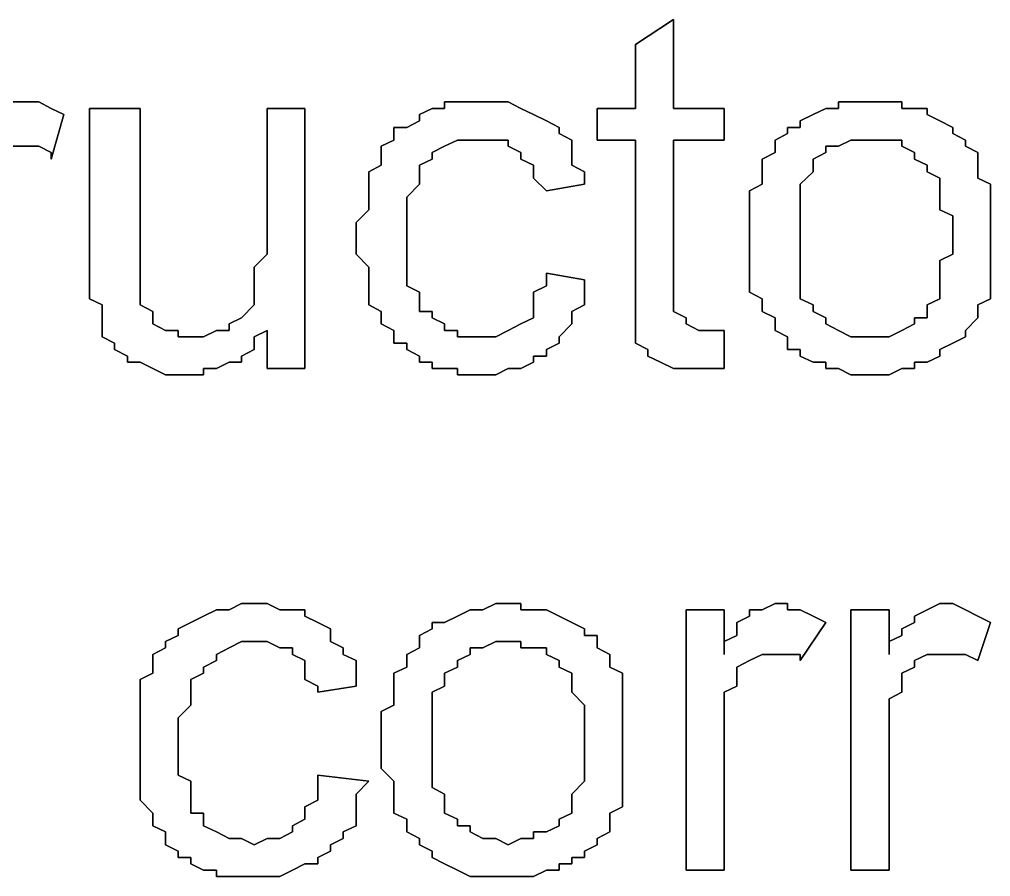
# Model space of a CAD drawing. Header units: metres. Extents: x 2.9 to 42.8, y 1.7 to 28.7.
# Drawn here: x 39.4106 to 39.6804, y 15.6157 to 15.8538 of the extents above; entities that cross this region are included whole.
import ezdxf

# ---------------------------------------------------------------- set-up
doc = ezdxf.new("R2010")
doc.units = ezdxf.units.M
doc.layers.add('GRIS', color=8, linetype='Continuous')

msp = doc.modelspace()

# ---------------------------------------------------------------- linework, layer by layer
at = {"layer": 'GRIS', "lineweight": -3}
for points in [[(39.5923, 15.8538), (39.5817, 15.8468), (39.5923, 15.8538)], [(39.5923, 15.8291), (39.5923, 15.8538), (39.5923, 15.8291)], [(39.5817, 15.8468), (39.5817, 15.8291), (39.5817, 15.8468)], [(39.4123, 15.8309), (39.4088, 15.8309), (39.4123, 15.8309)], [(39.4159, 15.8309), (39.4123, 15.8309), (39.4159, 15.8309)], [(39.4194, 15.8291), (39.4159, 15.8309), (39.4194, 15.8291)], [(39.5323, 15.8309), (39.5287, 15.8309), (39.5323, 15.8309)], [(39.5287, 15.8309), (39.5287, 15.8291), (39.5287, 15.8309)], [(39.5358, 15.8309), (39.5323, 15.8309), (39.5358, 15.8309)], [(39.5393, 15.8309), (39.5358, 15.8309), (39.5393, 15.8309)], [(39.5429, 15.8309), (39.5393, 15.8309), (39.5429, 15.8309)], [(39.5464, 15.8309), (39.5429, 15.8309), (39.5464, 15.8309)], [(39.5499, 15.8291), (39.5464, 15.8309), (39.5499, 15.8291)], [(39.6416, 15.8309), (39.6381, 15.8309), (39.6416, 15.8309)], [(39.6381, 15.8309), (39.6381, 15.8291), (39.6381, 15.8309)], [(39.6452, 15.8309), (39.6416, 15.8309), (39.6452, 15.8309)], [(39.6487, 15.8309), (39.6452, 15.8309), (39.6487, 15.8309)], [(39.6522, 15.8309), (39.6487, 15.8309), (39.6522, 15.8309)], [(39.6557, 15.8309), (39.6522, 15.8309), (39.6557, 15.8309)], [(39.6557, 15.8291), (39.6557, 15.8309), (39.6557, 15.8291)], [(39.4229, 15.8274), (39.4194, 15.8291), (39.4229, 15.8274)], [(39.4194, 15.815), (39.4229, 15.8274), (39.4194, 15.815)], [(39.4441, 15.8291), (39.43, 15.8291), (39.4441, 15.8291)], [(39.43, 15.8291), (39.43, 15.785), (39.43, 15.8291)], [(39.4441, 15.7886), (39.4441, 15.8291), (39.4441, 15.7886)], [(39.4899, 15.8291), (39.4794, 15.8291), (39.4899, 15.8291)], [(39.4794, 15.8291), (39.4794, 15.7903), (39.4794, 15.8291)], [(39.4899, 15.7568), (39.4899, 15.8291), (39.4899, 15.7568)], [(39.5252, 15.8291), (39.5217, 15.8274), (39.5252, 15.8291)], [(39.5217, 15.8274), (39.5217, 15.8256), (39.5217, 15.8274)], [(39.5287, 15.8291), (39.5252, 15.8291), (39.5287, 15.8291)], [(39.5534, 15.8274), (39.5499, 15.8291), (39.5534, 15.8274)], [(39.557, 15.8256), (39.5534, 15.8274), (39.557, 15.8256)], [(39.5817, 15.8291), (39.5711, 15.8291), (39.5817, 15.8291)], [(39.5711, 15.8291), (39.5711, 15.8203), (39.5711, 15.8291)], [(39.6064, 15.8291), (39.5923, 15.8291), (39.6064, 15.8291)], [(39.6064, 15.8203), (39.6064, 15.8291), (39.6064, 15.8203)], [(39.6311, 15.8274), (39.6275, 15.8256), (39.6311, 15.8274)], [(39.6346, 15.8291), (39.6311, 15.8274), (39.6346, 15.8291)], [(39.6381, 15.8291), (39.6346, 15.8291), (39.6381, 15.8291)], [(39.6593, 15.8291), (39.6557, 15.8291), (39.6593, 15.8291)], [(39.6628, 15.8291), (39.6593, 15.8291), (39.6628, 15.8291)], [(39.6628, 15.8274), (39.6628, 15.8291), (39.6628, 15.8274)], [(39.6663, 15.8256), (39.6628, 15.8274), (39.6663, 15.8256)], [(39.5217, 15.8256), (39.5182, 15.8238), (39.5217, 15.8256)], [(39.5605, 15.8238), (39.557, 15.8256), (39.5605, 15.8238)], [(39.6275, 15.8256), (39.6275, 15.8238), (39.6275, 15.8256)], [(39.6699, 15.8238), (39.6663, 15.8256), (39.6699, 15.8238)], [(39.5182, 15.8238), (39.5146, 15.8238), (39.5182, 15.8238)], [(39.5146, 15.8238), (39.5146, 15.8221), (39.5146, 15.8238)], [(39.5146, 15.8221), (39.5146, 15.8203), (39.5146, 15.8221)], [(39.5605, 15.8221), (39.5605, 15.8238), (39.5605, 15.8221)], [(39.564, 15.8203), (39.5605, 15.8221), (39.564, 15.8203)], [(39.624, 15.8221), (39.6205, 15.8203), (39.624, 15.8221)], [(39.6275, 15.8238), (39.624, 15.8238), (39.6275, 15.8238)], [(39.624, 15.8238), (39.624, 15.8221), (39.624, 15.8238)], [(39.6699, 15.8221), (39.6699, 15.8238), (39.6699, 15.8221)], [(39.6734, 15.8203), (39.6699, 15.8221), (39.6734, 15.8203)], [(39.5146, 15.8203), (39.5111, 15.8186), (39.5146, 15.8203)], [(39.5287, 15.8186), (39.5323, 15.8203), (39.5287, 15.8186)], [(39.5323, 15.8203), (39.5358, 15.8203), (39.5323, 15.8203)], [(39.5358, 15.8203), (39.5393, 15.8203), (39.5358, 15.8203)], [(39.5393, 15.8203), (39.5429, 15.8203), (39.5393, 15.8203)], [(39.5429, 15.8203), (39.5464, 15.8203), (39.5429, 15.8203)], [(39.5464, 15.8203), (39.5464, 15.8186), (39.5464, 15.8203)], [(39.564, 15.8186), (39.564, 15.8203), (39.564, 15.8186)], [(39.5711, 15.8203), (39.5817, 15.8203), (39.5711, 15.8203)], [(39.5817, 15.8203), (39.5817, 15.778), (39.5817, 15.8203)], [(39.5923, 15.778), (39.5923, 15.8203), (39.5923, 15.778)], [(39.5923, 15.8203), (39.6064, 15.8203), (39.5923, 15.8203)], [(39.6205, 15.8203), (39.6205, 15.8186), (39.6205, 15.8203)], [(39.6381, 15.8186), (39.6416, 15.8203), (39.6381, 15.8186)], [(39.6416, 15.8203), (39.6452, 15.8203), (39.6416, 15.8203)], [(39.6452, 15.8203), (39.6487, 15.8203), (39.6452, 15.8203)], [(39.6487, 15.8203), (39.6522, 15.8203), (39.6487, 15.8203)], [(39.6522, 15.8203), (39.6557, 15.8203), (39.6522, 15.8203)], [(39.6557, 15.8203), (39.6557, 15.8186), (39.6557, 15.8203)], [(39.6734, 15.8186), (39.6734, 15.8203), (39.6734, 15.8186)], [(39.4088, 15.8186), (39.4123, 15.8186), (39.4088, 15.8186)], [(39.4123, 15.8186), (39.4159, 15.8186), (39.4123, 15.8186)], [(39.4159, 15.8186), (39.4194, 15.8168), (39.4159, 15.8186)], [(39.4194, 15.8168), (39.4194, 15.815), (39.4194, 15.8168)], [(39.5111, 15.8186), (39.5111, 15.815), (39.5111, 15.8186)], [(39.5252, 15.8168), (39.5287, 15.8186), (39.5252, 15.8168)], [(39.5252, 15.815), (39.5252, 15.8168), (39.5252, 15.815)], [(39.5464, 15.8186), (39.5499, 15.8168), (39.5464, 15.8186)], [(39.5499, 15.8168), (39.5499, 15.815), (39.5499, 15.8168)], [(39.564, 15.8168), (39.564, 15.8186), (39.564, 15.8168)], [(39.564, 15.8133), (39.564, 15.8168), (39.564, 15.8133)], [(39.6205, 15.8168), (39.6169, 15.815), (39.6205, 15.8168)], [(39.6205, 15.8186), (39.6205, 15.8168), (39.6205, 15.8186)], [(39.6311, 15.815), (39.6346, 15.8168), (39.6311, 15.815)], [(39.6346, 15.8168), (39.6346, 15.8186), (39.6346, 15.8168)], [(39.6346, 15.8186), (39.6381, 15.8186), (39.6346, 15.8186)], [(39.6557, 15.8186), (39.6593, 15.8168), (39.6557, 15.8186)], [(39.6593, 15.8168), (39.6593, 15.815), (39.6593, 15.8168)], [(39.6769, 15.8168), (39.6734, 15.8186), (39.6769, 15.8168)], [(39.6769, 15.815), (39.6769, 15.8168), (39.6769, 15.815)], [(39.5111, 15.8133), (39.5076, 15.8115), (39.5111, 15.8133)], [(39.5111, 15.815), (39.5111, 15.8133), (39.5111, 15.815)], [(39.5217, 15.8133), (39.5252, 15.815), (39.5217, 15.8133)], [(39.5217, 15.8115), (39.5217, 15.8133), (39.5217, 15.8115)], [(39.5499, 15.815), (39.5534, 15.8133), (39.5499, 15.815)], [(39.5534, 15.8133), (39.5534, 15.8115), (39.5534, 15.8133)], [(39.5676, 15.8115), (39.564, 15.8133), (39.5676, 15.8115)], [(39.6169, 15.815), (39.6169, 15.8133), (39.6169, 15.815)], [(39.6169, 15.8133), (39.6169, 15.8115), (39.6169, 15.8133)], [(39.6311, 15.8133), (39.6311, 15.815), (39.6311, 15.8133)], [(39.6311, 15.8115), (39.6311, 15.8133), (39.6311, 15.8115)], [(39.6593, 15.815), (39.6628, 15.8133), (39.6593, 15.815)], [(39.6628, 15.8133), (39.6628, 15.8115), (39.6628, 15.8133)], [(39.6769, 15.8115), (39.6769, 15.815), (39.6769, 15.8115)], [(39.5076, 15.8115), (39.5076, 15.8097), (39.5076, 15.8115)], [(39.5217, 15.8097), (39.5217, 15.8115), (39.5217, 15.8097)], [(39.5534, 15.8115), (39.5534, 15.8097), (39.5534, 15.8115)], [(39.5676, 15.8097), (39.5676, 15.8115), (39.5676, 15.8097)], [(39.6169, 15.8115), (39.6169, 15.808), (39.6169, 15.8115)], [(39.6275, 15.808), (39.6311, 15.8115), (39.6275, 15.808)], [(39.6628, 15.8115), (39.6663, 15.8097), (39.6628, 15.8115)], [(39.6769, 15.8097), (39.6769, 15.8115), (39.6769, 15.8097)], [(39.5076, 15.8097), (39.5076, 15.808), (39.5076, 15.8097)], [(39.5076, 15.808), (39.5076, 15.8062), (39.5076, 15.808)], [(39.5182, 15.8044), (39.5217, 15.808), (39.5182, 15.8044)], [(39.5217, 15.808), (39.5217, 15.8097), (39.5217, 15.808)], [(39.5534, 15.8097), (39.557, 15.8062), (39.5534, 15.8097)], [(39.557, 15.8062), (39.5676, 15.808), (39.557, 15.8062)], [(39.5676, 15.808), (39.5676, 15.8097), (39.5676, 15.808)], [(39.6169, 15.808), (39.6134, 15.8062), (39.6169, 15.808)], [(39.6275, 15.8062), (39.6275, 15.808), (39.6275, 15.8062)], [(39.6663, 15.8097), (39.6663, 15.808), (39.6663, 15.8097)], [(39.6663, 15.808), (39.6663, 15.8062), (39.6663, 15.808)], [(39.6804, 15.808), (39.6769, 15.8097), (39.6804, 15.808)], [(39.6804, 15.8062), (39.6804, 15.808), (39.6804, 15.8062)], [(39.5076, 15.8062), (39.5076, 15.8027), (39.5076, 15.8062)], [(39.6134, 15.8062), (39.6134, 15.8044), (39.6134, 15.8062)], [(39.6275, 15.8044), (39.6275, 15.8062), (39.6275, 15.8044)], [(39.6663, 15.8062), (39.6663, 15.8044), (39.6663, 15.8062)], [(39.6804, 15.8027), (39.6804, 15.8062), (39.6804, 15.8027)], [(39.5076, 15.8027), (39.5076, 15.8009), (39.5076, 15.8027)], [(39.5182, 15.8027), (39.5182, 15.8044), (39.5182, 15.8027)], [(39.5182, 15.8009), (39.5182, 15.8027), (39.5182, 15.8009)], [(39.6134, 15.8044), (39.6134, 15.8009), (39.6134, 15.8044)], [(39.6275, 15.8027), (39.6275, 15.8044), (39.6275, 15.8027)], [(39.6275, 15.7992), (39.6275, 15.8027), (39.6275, 15.7992)], [(39.6663, 15.8044), (39.6663, 15.8009), (39.6663, 15.8044)], [(39.6804, 15.8009), (39.6804, 15.8027), (39.6804, 15.8009)], [(39.5076, 15.8009), (39.5041, 15.7974), (39.5076, 15.8009)], [(39.5182, 15.7974), (39.5182, 15.8009), (39.5182, 15.7974)], [(39.6134, 15.8009), (39.6134, 15.7992), (39.6134, 15.8009)], [(39.6663, 15.8009), (39.6699, 15.7992), (39.6663, 15.8009)], [(39.6804, 15.7974), (39.6804, 15.8009), (39.6804, 15.7974)], [(39.5041, 15.7974), (39.5041, 15.7956), (39.5041, 15.7974)], [(39.5182, 15.7939), (39.5182, 15.7974), (39.5182, 15.7939)], [(39.6134, 15.7992), (39.6134, 15.7956), (39.6134, 15.7992)], [(39.6275, 15.7974), (39.6275, 15.7992), (39.6275, 15.7974)], [(39.6275, 15.7939), (39.6275, 15.7974), (39.6275, 15.7939)], [(39.6699, 15.7992), (39.6699, 15.7956), (39.6699, 15.7992)], [(39.6804, 15.7956), (39.6804, 15.7974), (39.6804, 15.7956)], [(39.5041, 15.7956), (39.5041, 15.7921), (39.5041, 15.7956)], [(39.6134, 15.7956), (39.6134, 15.7939), (39.6134, 15.7956)], [(39.6699, 15.7956), (39.6699, 15.7939), (39.6699, 15.7956)], [(39.6804, 15.7939), (39.6804, 15.7956), (39.6804, 15.7939)], [(39.5041, 15.7921), (39.5041, 15.7903), (39.5041, 15.7921)], [(39.5182, 15.7903), (39.5182, 15.7939), (39.5182, 15.7903)], [(39.6134, 15.7939), (39.6134, 15.7903), (39.6134, 15.7939)], [(39.6275, 15.7903), (39.6275, 15.7939), (39.6275, 15.7903)], [(39.6699, 15.7939), (39.6699, 15.7921), (39.6699, 15.7939)], [(39.6699, 15.7921), (39.6699, 15.7886), (39.6699, 15.7921)], [(39.6804, 15.7921), (39.6804, 15.7939), (39.6804, 15.7921)], [(39.6804, 15.7886), (39.6804, 15.7921), (39.6804, 15.7886)], [(39.4794, 15.7903), (39.4794, 15.7886), (39.4794, 15.7903)], [(39.5041, 15.7903), (39.5041, 15.7886), (39.5041, 15.7903)], [(39.5182, 15.7868), (39.5182, 15.7903), (39.5182, 15.7868)], [(39.6134, 15.7903), (39.6134, 15.7886), (39.6134, 15.7903)], [(39.6275, 15.7868), (39.6275, 15.7903), (39.6275, 15.7868)], [(39.4441, 15.785), (39.4441, 15.7886), (39.4441, 15.785)], [(39.4794, 15.7886), (39.4758, 15.785), (39.4794, 15.7886)], [(39.5041, 15.7886), (39.5076, 15.785), (39.5041, 15.7886)], [(39.5182, 15.785), (39.5182, 15.7868), (39.5182, 15.785)], [(39.6134, 15.7886), (39.6134, 15.785), (39.6134, 15.7886)], [(39.6275, 15.785), (39.6275, 15.7868), (39.6275, 15.785)], [(39.6699, 15.7886), (39.6663, 15.7868), (39.6699, 15.7886)], [(39.6663, 15.7868), (39.6663, 15.7833), (39.6663, 15.7868)], [(39.6804, 15.785), (39.6804, 15.7886), (39.6804, 15.785)], [(39.43, 15.785), (39.43, 15.7815), (39.43, 15.785)], [(39.4441, 15.7833), (39.4441, 15.785), (39.4441, 15.7833)], [(39.4758, 15.785), (39.4758, 15.7833), (39.4758, 15.785)], [(39.5076, 15.785), (39.5076, 15.7833), (39.5076, 15.785)], [(39.5182, 15.7815), (39.5182, 15.785), (39.5182, 15.7815)], [(39.6134, 15.785), (39.6134, 15.7833), (39.6134, 15.785)], [(39.6275, 15.7833), (39.6275, 15.785), (39.6275, 15.7833)], [(39.6804, 15.7833), (39.6804, 15.785), (39.6804, 15.7833)], [(39.43, 15.7815), (39.43, 15.7798), (39.43, 15.7815)], [(39.4441, 15.7798), (39.4441, 15.7833), (39.4441, 15.7798)], [(39.4758, 15.7833), (39.4758, 15.7798), (39.4758, 15.7833)], [(39.5076, 15.7833), (39.5076, 15.7815), (39.5076, 15.7833)], [(39.5076, 15.7815), (39.5076, 15.778), (39.5076, 15.7815)], [(39.5182, 15.7798), (39.5182, 15.7815), (39.5182, 15.7798)], [(39.557, 15.7833), (39.557, 15.7815), (39.557, 15.7833)], [(39.5676, 15.7815), (39.557, 15.7833), (39.5676, 15.7815)], [(39.557, 15.7815), (39.557, 15.7798), (39.557, 15.7815)], [(39.5676, 15.7798), (39.5676, 15.7815), (39.5676, 15.7798)], [(39.6134, 15.7833), (39.6134, 15.7798), (39.6134, 15.7833)], [(39.6275, 15.7798), (39.6275, 15.7833), (39.6275, 15.7798)], [(39.6663, 15.7833), (39.6663, 15.7815), (39.6663, 15.7833)], [(39.6663, 15.7815), (39.6663, 15.7798), (39.6663, 15.7815)], [(39.6804, 15.7815), (39.6804, 15.7833), (39.6804, 15.7815)], [(39.6804, 15.778), (39.6804, 15.7815), (39.6804, 15.778)], [(39.43, 15.7798), (39.43, 15.7762), (39.43, 15.7798)], [(39.4441, 15.778), (39.4441, 15.7798), (39.4441, 15.778)], [(39.4758, 15.7798), (39.4758, 15.778), (39.4758, 15.7798)], [(39.5217, 15.778), (39.5182, 15.7798), (39.5217, 15.778)], [(39.557, 15.7798), (39.5534, 15.778), (39.557, 15.7798)], [(39.5676, 15.7762), (39.5676, 15.7798), (39.5676, 15.7762)], [(39.6134, 15.7798), (39.6134, 15.778), (39.6134, 15.7798)], [(39.6275, 15.778), (39.6275, 15.7798), (39.6275, 15.778)], [(39.6663, 15.7798), (39.6663, 15.778), (39.6663, 15.7798)], [(39.43, 15.7762), (39.4335, 15.7745), (39.43, 15.7762)], [(39.4441, 15.7762), (39.4441, 15.778), (39.4441, 15.7762)], [(39.4441, 15.7745), (39.4441, 15.7762), (39.4441, 15.7745)], [(39.4758, 15.778), (39.4758, 15.7762), (39.4758, 15.778)], [(39.4758, 15.7762), (39.4758, 15.7745), (39.4758, 15.7762)], [(39.5076, 15.778), (39.5076, 15.7762), (39.5076, 15.778)], [(39.5076, 15.7762), (39.5076, 15.7745), (39.5076, 15.7762)], [(39.5217, 15.7762), (39.5217, 15.778), (39.5217, 15.7762)], [(39.5217, 15.7745), (39.5217, 15.7762), (39.5217, 15.7745)], [(39.5534, 15.778), (39.5534, 15.7745), (39.5534, 15.778)], [(39.5676, 15.7745), (39.5676, 15.7762), (39.5676, 15.7745)], [(39.5817, 15.778), (39.5817, 15.7745), (39.5817, 15.778)], [(39.5923, 15.7745), (39.5923, 15.778), (39.5923, 15.7745)], [(39.6134, 15.778), (39.6169, 15.7762), (39.6134, 15.778)], [(39.6169, 15.7762), (39.6169, 15.7745), (39.6169, 15.7762)], [(39.6275, 15.7762), (39.6275, 15.778), (39.6275, 15.7762)], [(39.6311, 15.7745), (39.6275, 15.7762), (39.6311, 15.7745)], [(39.6663, 15.7762), (39.6628, 15.7745), (39.6663, 15.7762)], [(39.6663, 15.778), (39.6663, 15.7762), (39.6663, 15.778)], [(39.6769, 15.7745), (39.6804, 15.7762), (39.6769, 15.7745)], [(39.6804, 15.7762), (39.6804, 15.778), (39.6804, 15.7762)], [(39.4335, 15.7745), (39.4335, 15.7727), (39.4335, 15.7745)], [(39.4476, 15.7727), (39.4441, 15.7745), (39.4476, 15.7727)], [(39.4758, 15.7745), (39.4723, 15.7709), (39.4758, 15.7745)], [(39.5076, 15.7745), (39.5111, 15.7727), (39.5076, 15.7745)], [(39.5217, 15.7727), (39.5217, 15.7745), (39.5217, 15.7727)], [(39.5534, 15.7745), (39.5534, 15.7727), (39.5534, 15.7745)], [(39.564, 15.7727), (39.5676, 15.7745), (39.564, 15.7727)], [(39.5817, 15.7745), (39.5817, 15.7709), (39.5817, 15.7745)], [(39.5923, 15.7727), (39.5923, 15.7745), (39.5923, 15.7727)], [(39.6169, 15.7745), (39.6169, 15.7727), (39.6169, 15.7745)], [(39.6311, 15.7727), (39.6311, 15.7745), (39.6311, 15.7727)], [(39.6628, 15.7745), (39.6628, 15.7727), (39.6628, 15.7745)], [(39.6769, 15.7727), (39.6769, 15.7745), (39.6769, 15.7727)], [(39.4335, 15.7727), (39.4335, 15.7709), (39.4335, 15.7727)], [(39.4335, 15.7709), (39.4335, 15.7674), (39.4335, 15.7709)], [(39.4476, 15.7709), (39.4476, 15.7727), (39.4476, 15.7709)], [(39.4476, 15.7692), (39.4476, 15.7709), (39.4476, 15.7692)], [(39.4723, 15.7709), (39.4688, 15.7692), (39.4723, 15.7709)], [(39.5111, 15.7727), (39.5111, 15.7709), (39.5111, 15.7727)], [(39.5111, 15.7709), (39.5111, 15.7692), (39.5111, 15.7709)], [(39.5252, 15.7727), (39.5217, 15.7727), (39.5252, 15.7727)], [(39.5252, 15.7709), (39.5252, 15.7727), (39.5252, 15.7709)], [(39.5287, 15.7692), (39.5252, 15.7709), (39.5287, 15.7692)], [(39.5534, 15.7709), (39.5499, 15.7692), (39.5534, 15.7709)], [(39.5534, 15.7727), (39.5534, 15.7709), (39.5534, 15.7727)], [(39.564, 15.7709), (39.564, 15.7727), (39.564, 15.7709)], [(39.564, 15.7692), (39.564, 15.7709), (39.564, 15.7692)], [(39.5817, 15.7709), (39.5817, 15.7692), (39.5817, 15.7709)], [(39.5958, 15.7709), (39.5923, 15.7727), (39.5958, 15.7709)], [(39.5958, 15.7692), (39.5958, 15.7709), (39.5958, 15.7692)], [(39.6169, 15.7727), (39.6205, 15.7709), (39.6169, 15.7727)], [(39.6205, 15.7709), (39.6205, 15.7692), (39.6205, 15.7709)], [(39.6346, 15.7709), (39.6311, 15.7727), (39.6346, 15.7709)], [(39.6346, 15.7692), (39.6346, 15.7709), (39.6346, 15.7692)], [(39.6628, 15.7709), (39.6593, 15.7709), (39.6628, 15.7709)], [(39.6593, 15.7709), (39.6593, 15.7692), (39.6593, 15.7709)], [(39.6628, 15.7727), (39.6628, 15.7709), (39.6628, 15.7727)], [(39.6734, 15.7674), (39.6769, 15.7709), (39.6734, 15.7674)], [(39.6769, 15.7709), (39.6769, 15.7727), (39.6769, 15.7709)], [(39.4335, 15.7674), (39.4335, 15.7656), (39.4335, 15.7674)], [(39.4511, 15.7674), (39.4476, 15.7692), (39.4511, 15.7674)], [(39.4547, 15.7674), (39.4511, 15.7674), (39.4547, 15.7674)], [(39.4547, 15.7656), (39.4547, 15.7674), (39.4547, 15.7656)], [(39.4653, 15.7674), (39.4617, 15.7656), (39.4653, 15.7674)], [(39.4688, 15.7674), (39.4653, 15.7674), (39.4688, 15.7674)], [(39.4688, 15.7692), (39.4688, 15.7674), (39.4688, 15.7692)], [(39.4758, 15.7656), (39.4794, 15.7674), (39.4758, 15.7656)], [(39.4794, 15.7674), (39.4794, 15.7568), (39.4794, 15.7674)], [(39.5111, 15.7692), (39.5146, 15.7674), (39.5111, 15.7692)], [(39.5146, 15.7674), (39.5146, 15.7656), (39.5146, 15.7674)], [(39.5287, 15.7674), (39.5287, 15.7692), (39.5287, 15.7674)], [(39.5323, 15.7674), (39.5287, 15.7674), (39.5323, 15.7674)], [(39.5323, 15.7656), (39.5323, 15.7674), (39.5323, 15.7656)], [(39.5464, 15.7674), (39.5429, 15.7656), (39.5464, 15.7674)], [(39.5499, 15.7692), (39.5464, 15.7674), (39.5499, 15.7692)], [(39.5605, 15.7656), (39.564, 15.7692), (39.5605, 15.7656)], [(39.5817, 15.7692), (39.5817, 15.7674), (39.5817, 15.7692)], [(39.5817, 15.7674), (39.5817, 15.7656), (39.5817, 15.7674)], [(39.5993, 15.7674), (39.5958, 15.7692), (39.5993, 15.7674)], [(39.6028, 15.7674), (39.5993, 15.7674), (39.6028, 15.7674)], [(39.6064, 15.7674), (39.6028, 15.7674), (39.6064, 15.7674)], [(39.6064, 15.7568), (39.6064, 15.7674), (39.6064, 15.7568)], [(39.6205, 15.7692), (39.6205, 15.7674), (39.6205, 15.7692)], [(39.6205, 15.7674), (39.624, 15.7656), (39.6205, 15.7674)], [(39.6381, 15.7674), (39.6346, 15.7692), (39.6381, 15.7674)], [(39.6416, 15.7656), (39.6381, 15.7674), (39.6416, 15.7656)], [(39.6557, 15.7674), (39.6522, 15.7656), (39.6557, 15.7674)], [(39.6593, 15.7692), (39.6557, 15.7674), (39.6593, 15.7692)], [(39.6734, 15.7656), (39.6734, 15.7674), (39.6734, 15.7656)], [(39.4335, 15.7656), (39.437, 15.7639), (39.4335, 15.7656)], [(39.4582, 15.7656), (39.4547, 15.7656), (39.4582, 15.7656)], [(39.4617, 15.7656), (39.4582, 15.7656), (39.4617, 15.7656)], [(39.4758, 15.7639), (39.4758, 15.7656), (39.4758, 15.7639)], [(39.5146, 15.7656), (39.5146, 15.7639), (39.5146, 15.7656)], [(39.5358, 15.7656), (39.5323, 15.7656), (39.5358, 15.7656)], [(39.5393, 15.7656), (39.5358, 15.7656), (39.5393, 15.7656)], [(39.5429, 15.7656), (39.5393, 15.7656), (39.5429, 15.7656)], [(39.5605, 15.7639), (39.5605, 15.7656), (39.5605, 15.7639)], [(39.5817, 15.7656), (39.5817, 15.7639), (39.5817, 15.7656)], [(39.624, 15.7656), (39.624, 15.7639), (39.624, 15.7656)], [(39.6452, 15.7656), (39.6416, 15.7656), (39.6452, 15.7656)], [(39.6487, 15.7656), (39.6452, 15.7656), (39.6487, 15.7656)], [(39.6522, 15.7656), (39.6487, 15.7656), (39.6522, 15.7656)], [(39.6699, 15.7639), (39.6734, 15.7656), (39.6699, 15.7639)], [(39.437, 15.7639), (39.437, 15.7621), (39.437, 15.7639)], [(39.437, 15.7621), (39.4406, 15.7603), (39.437, 15.7621)], [(39.4723, 15.7603), (39.4758, 15.7621), (39.4723, 15.7603)], [(39.4758, 15.7621), (39.4758, 15.7639), (39.4758, 15.7621)], [(39.5146, 15.7639), (39.5182, 15.7639), (39.5146, 15.7639)], [(39.5182, 15.7639), (39.5182, 15.7621), (39.5182, 15.7639)], [(39.5182, 15.7621), (39.5217, 15.7603), (39.5182, 15.7621)], [(39.557, 15.7621), (39.5605, 15.7639), (39.557, 15.7621)], [(39.557, 15.7603), (39.557, 15.7621), (39.557, 15.7603)], [(39.5817, 15.7639), (39.5852, 15.7621), (39.5817, 15.7639)], [(39.5852, 15.7621), (39.5852, 15.7603), (39.5852, 15.7621)], [(39.624, 15.7639), (39.624, 15.7621), (39.624, 15.7639)], [(39.624, 15.7621), (39.6275, 15.7621), (39.624, 15.7621)], [(39.6275, 15.7621), (39.6275, 15.7603), (39.6275, 15.7621)], [(39.6663, 15.7621), (39.6699, 15.7639), (39.6663, 15.7621)], [(39.6663, 15.7603), (39.6663, 15.7621), (39.6663, 15.7603)], [(39.4406, 15.7603), (39.4406, 15.7586), (39.4406, 15.7603)], [(39.4723, 15.7586), (39.4723, 15.7603), (39.4723, 15.7586)], [(39.5217, 15.7603), (39.5217, 15.7586), (39.5217, 15.7603)], [(39.5534, 15.7586), (39.5534, 15.7603), (39.5534, 15.7586)], [(39.5534, 15.7603), (39.557, 15.7603), (39.5534, 15.7603)], [(39.5852, 15.7603), (39.5887, 15.7586), (39.5852, 15.7603)], [(39.6275, 15.7603), (39.6311, 15.7586), (39.6275, 15.7603)], [(39.6628, 15.7586), (39.6663, 15.7603), (39.6628, 15.7586)], [(39.4406, 15.7586), (39.4441, 15.7586), (39.4406, 15.7586)], [(39.4441, 15.7586), (39.4476, 15.7568), (39.4441, 15.7586)], [(39.4476, 15.7568), (39.4511, 15.7551), (39.4476, 15.7568)], [(39.4617, 15.7551), (39.4617, 15.7568), (39.4617, 15.7551)], [(39.4617, 15.7568), (39.4653, 15.7568), (39.4617, 15.7568)], [(39.4653, 15.7568), (39.4688, 15.7586), (39.4653, 15.7568)], [(39.4688, 15.7586), (39.4723, 15.7586), (39.4688, 15.7586)], [(39.4794, 15.7568), (39.4899, 15.7568), (39.4794, 15.7568)], [(39.5217, 15.7586), (39.5252, 15.7586), (39.5217, 15.7586)], [(39.5252, 15.7586), (39.5252, 15.7568), (39.5252, 15.7586)], [(39.5252, 15.7568), (39.5287, 15.7568), (39.5252, 15.7568)], [(39.5287, 15.7568), (39.5323, 15.7568), (39.5287, 15.7568)], [(39.5323, 15.7568), (39.5323, 15.7551), (39.5323, 15.7568)], [(39.5429, 15.7551), (39.5464, 15.7568), (39.5429, 15.7551)], [(39.5464, 15.7568), (39.5499, 15.7568), (39.5464, 15.7568)], [(39.5499, 15.7568), (39.5534, 15.7586), (39.5499, 15.7568)], [(39.5887, 15.7586), (39.5923, 15.7568), (39.5887, 15.7586)], [(39.5923, 15.7568), (39.5958, 15.7568), (39.5923, 15.7568)], [(39.5958, 15.7568), (39.5993, 15.7568), (39.5958, 15.7568)], [(39.5993, 15.7568), (39.6028, 15.7568), (39.5993, 15.7568)], [(39.6028, 15.7568), (39.6064, 15.7568), (39.6028, 15.7568)], [(39.6311, 15.7586), (39.6346, 15.7586), (39.6311, 15.7586)], [(39.6346, 15.7586), (39.6346, 15.7568), (39.6346, 15.7586)], [(39.6346, 15.7568), (39.6381, 15.7568), (39.6346, 15.7568)], [(39.6381, 15.7568), (39.6416, 15.7551), (39.6381, 15.7568)], [(39.6522, 15.7551), (39.6557, 15.7568), (39.6522, 15.7551)], [(39.6557, 15.7568), (39.6593, 15.7568), (39.6557, 15.7568)], [(39.6593, 15.7568), (39.6593, 15.7586), (39.6593, 15.7568)], [(39.6593, 15.7586), (39.6628, 15.7586), (39.6593, 15.7586)], [(39.4511, 15.7551), (39.4547, 15.7551), (39.4511, 15.7551)], [(39.4547, 15.7551), (39.4582, 15.7551), (39.4547, 15.7551)], [(39.4582, 15.7551), (39.4617, 15.7551), (39.4582, 15.7551)], [(39.5323, 15.7551), (39.5358, 15.7551), (39.5323, 15.7551)], [(39.5358, 15.7551), (39.5393, 15.7551), (39.5358, 15.7551)], [(39.5393, 15.7551), (39.5429, 15.7551), (39.5393, 15.7551)], [(39.6416, 15.7551), (39.6452, 15.7551), (39.6416, 15.7551)], [(39.6452, 15.7551), (39.6487, 15.7551), (39.6452, 15.7551)], [(39.6487, 15.7551), (39.6522, 15.7551), (39.6487, 15.7551)], [(39.4653, 15.6898), (39.4617, 15.688), (39.4653, 15.6898)], [(39.4688, 15.6898), (39.4653, 15.6898), (39.4688, 15.6898)], [(39.4723, 15.6916), (39.4688, 15.6898), (39.4723, 15.6916)], [(39.4758, 15.6916), (39.4723, 15.6916), (39.4758, 15.6916)], [(39.4794, 15.6916), (39.4758, 15.6916), (39.4794, 15.6916)], [(39.4829, 15.6898), (39.4794, 15.6916), (39.4829, 15.6898)], [(39.4864, 15.6898), (39.4829, 15.6898), (39.4864, 15.6898)], [(39.4899, 15.6898), (39.4864, 15.6898), (39.4899, 15.6898)], [(39.4899, 15.688), (39.4899, 15.6898), (39.4899, 15.688)], [(39.5358, 15.6898), (39.5323, 15.688), (39.5358, 15.6898)], [(39.5393, 15.6898), (39.5358, 15.6898), (39.5393, 15.6898)], [(39.5429, 15.6916), (39.5393, 15.6898), (39.5429, 15.6916)], [(39.5464, 15.6916), (39.5429, 15.6916), (39.5464, 15.6916)], [(39.5499, 15.6916), (39.5464, 15.6916), (39.5499, 15.6916)], [(39.5499, 15.6898), (39.5499, 15.6916), (39.5499, 15.6898)], [(39.5534, 15.6898), (39.5499, 15.6898), (39.5534, 15.6898)], [(39.557, 15.6898), (39.5534, 15.6898), (39.557, 15.6898)], [(39.5605, 15.688), (39.557, 15.6898), (39.5605, 15.688)], [(39.6064, 15.6898), (39.5958, 15.6898), (39.6064, 15.6898)], [(39.5958, 15.6898), (39.5958, 15.6175), (39.5958, 15.6898)], [(39.6064, 15.6774), (39.6064, 15.6898), (39.6064, 15.6774)], [(39.6169, 15.6898), (39.6134, 15.6898), (39.6169, 15.6898)], [(39.6134, 15.6898), (39.6134, 15.688), (39.6134, 15.6898)], [(39.6205, 15.6916), (39.6169, 15.6898), (39.6205, 15.6916)], [(39.624, 15.6916), (39.6205, 15.6916), (39.624, 15.6916)], [(39.624, 15.6898), (39.624, 15.6916), (39.624, 15.6898)], [(39.6275, 15.6898), (39.624, 15.6898), (39.6275, 15.6898)], [(39.6311, 15.688), (39.6275, 15.6898), (39.6311, 15.688)], [(39.6522, 15.6898), (39.6416, 15.6898), (39.6522, 15.6898)], [(39.6416, 15.6898), (39.6416, 15.6175), (39.6416, 15.6898)], [(39.6522, 15.6774), (39.6522, 15.6898), (39.6522, 15.6774)], [(39.6628, 15.6898), (39.6593, 15.688), (39.6628, 15.6898)], [(39.6663, 15.6916), (39.6628, 15.6898), (39.6663, 15.6916)], [(39.6699, 15.6916), (39.6663, 15.6916), (39.6699, 15.6916)], [(39.6734, 15.6898), (39.6699, 15.6916), (39.6734, 15.6898)], [(39.6769, 15.688), (39.6734, 15.6898), (39.6769, 15.688)], [(39.4617, 15.688), (39.4582, 15.6863), (39.4617, 15.688)], [(39.4935, 15.6863), (39.4899, 15.688), (39.4935, 15.6863)], [(39.5323, 15.688), (39.5287, 15.6863), (39.5323, 15.688)], [(39.564, 15.6863), (39.5605, 15.688), (39.564, 15.6863)], [(39.6134, 15.688), (39.6099, 15.6863), (39.6134, 15.688)], [(39.6346, 15.6863), (39.6311, 15.688), (39.6346, 15.6863)], [(39.6593, 15.688), (39.6593, 15.6863), (39.6593, 15.688)], [(39.6804, 15.6863), (39.6769, 15.688), (39.6804, 15.6863)], [(39.4582, 15.6863), (39.4547, 15.6845), (39.4582, 15.6863)], [(39.4547, 15.6845), (39.4547, 15.6827), (39.4547, 15.6845)], [(39.497, 15.6845), (39.4935, 15.6863), (39.497, 15.6845)], [(39.497, 15.6827), (39.497, 15.6845), (39.497, 15.6827)], [(39.5252, 15.6845), (39.5217, 15.6827), (39.5252, 15.6845)], [(39.5287, 15.6863), (39.5252, 15.6863), (39.5287, 15.6863)], [(39.5252, 15.6863), (39.5252, 15.6845), (39.5252, 15.6863)], [(39.5676, 15.6845), (39.564, 15.6863), (39.5676, 15.6845)], [(39.5676, 15.6827), (39.5676, 15.6845), (39.5676, 15.6827)], [(39.6099, 15.6863), (39.6099, 15.6845), (39.6099, 15.6863)], [(39.6099, 15.6845), (39.6099, 15.6827), (39.6099, 15.6845)], [(39.6275, 15.6757), (39.6346, 15.6863), (39.6275, 15.6757)], [(39.6593, 15.6863), (39.6557, 15.6845), (39.6593, 15.6863)], [(39.6557, 15.6845), (39.6557, 15.6827), (39.6557, 15.6845)], [(39.6769, 15.6757), (39.6804, 15.6863), (39.6769, 15.6757)], [(39.4547, 15.6827), (39.4511, 15.681), (39.4547, 15.6827)], [(39.4511, 15.681), (39.4511, 15.6792), (39.4511, 15.681)], [(39.4688, 15.6792), (39.4723, 15.681), (39.4688, 15.6792)], [(39.4723, 15.681), (39.4758, 15.681), (39.4723, 15.681)], [(39.4758, 15.681), (39.4794, 15.681), (39.4758, 15.681)], [(39.4794, 15.681), (39.4829, 15.6792), (39.4794, 15.681)], [(39.497, 15.681), (39.497, 15.6827), (39.497, 15.681)], [(39.5005, 15.6792), (39.497, 15.681), (39.5005, 15.6792)], [(39.5217, 15.6827), (39.5217, 15.681), (39.5217, 15.6827)], [(39.5217, 15.681), (39.5217, 15.6792), (39.5217, 15.681)], [(39.5393, 15.6792), (39.5429, 15.681), (39.5393, 15.6792)], [(39.5429, 15.681), (39.5464, 15.681), (39.5429, 15.681)], [(39.5464, 15.681), (39.5499, 15.681), (39.5464, 15.681)], [(39.5499, 15.681), (39.5499, 15.6792), (39.5499, 15.681)], [(39.5711, 15.6827), (39.5676, 15.6827), (39.5711, 15.6827)], [(39.5711, 15.681), (39.5711, 15.6827), (39.5711, 15.681)], [(39.5711, 15.6792), (39.5711, 15.681), (39.5711, 15.6792)], [(39.6099, 15.6827), (39.6064, 15.681), (39.6099, 15.6827)], [(39.6064, 15.681), (39.6064, 15.6774), (39.6064, 15.681)], [(39.6557, 15.6827), (39.6522, 15.681), (39.6557, 15.6827)], [(39.6522, 15.681), (39.6522, 15.6774), (39.6522, 15.681)], [(39.4511, 15.6792), (39.4476, 15.6774), (39.4511, 15.6792)], [(39.4653, 15.6774), (39.4688, 15.6792), (39.4653, 15.6774)], [(39.4829, 15.6792), (39.4864, 15.6792), (39.4829, 15.6792)], [(39.4864, 15.6792), (39.4864, 15.6774), (39.4864, 15.6792)], [(39.5005, 15.6774), (39.5005, 15.6792), (39.5005, 15.6774)], [(39.5217, 15.6792), (39.5182, 15.6774), (39.5217, 15.6792)], [(39.5358, 15.6774), (39.5358, 15.6792), (39.5358, 15.6774)], [(39.5358, 15.6792), (39.5393, 15.6792), (39.5358, 15.6792)], [(39.5499, 15.6792), (39.5534, 15.6792), (39.5499, 15.6792)], [(39.5534, 15.6792), (39.557, 15.6792), (39.5534, 15.6792)], [(39.557, 15.6792), (39.557, 15.6774), (39.557, 15.6792)], [(39.5746, 15.6774), (39.5711, 15.6792), (39.5746, 15.6774)], [(39.4476, 15.6774), (39.4476, 15.6757), (39.4476, 15.6774)], [(39.4476, 15.6757), (39.4476, 15.6739), (39.4476, 15.6757)], [(39.4617, 15.6739), (39.4653, 15.6757), (39.4617, 15.6739)], [(39.4653, 15.6757), (39.4653, 15.6774), (39.4653, 15.6757)], [(39.4864, 15.6774), (39.4899, 15.6757), (39.4864, 15.6774)], [(39.4899, 15.6757), (39.4899, 15.6739), (39.4899, 15.6757)], [(39.5041, 15.6757), (39.5005, 15.6774), (39.5041, 15.6757)], [(39.5041, 15.6739), (39.5041, 15.6757), (39.5041, 15.6739)], [(39.5182, 15.6774), (39.5182, 15.6757), (39.5182, 15.6774)], [(39.5182, 15.6757), (39.5182, 15.6739), (39.5182, 15.6757)], [(39.5323, 15.6757), (39.5358, 15.6774), (39.5323, 15.6757)], [(39.5323, 15.6739), (39.5323, 15.6757), (39.5323, 15.6739)], [(39.557, 15.6774), (39.5605, 15.6757), (39.557, 15.6774)], [(39.5605, 15.6757), (39.5605, 15.6739), (39.5605, 15.6757)], [(39.5746, 15.6757), (39.5746, 15.6774), (39.5746, 15.6757)], [(39.5746, 15.6739), (39.5746, 15.6757), (39.5746, 15.6739)], [(39.6099, 15.6739), (39.6134, 15.6757), (39.6099, 15.6739)], [(39.6134, 15.6757), (39.6169, 15.6774), (39.6134, 15.6757)], [(39.6169, 15.6774), (39.6205, 15.6774), (39.6169, 15.6774)], [(39.6205, 15.6774), (39.624, 15.6774), (39.6205, 15.6774)], [(39.624, 15.6774), (39.6275, 15.6774), (39.624, 15.6774)], [(39.6275, 15.6774), (39.6275, 15.6757), (39.6275, 15.6774)], [(39.6593, 15.6757), (39.6628, 15.6774), (39.6593, 15.6757)], [(39.6593, 15.6739), (39.6593, 15.6757), (39.6593, 15.6739)], [(39.6628, 15.6774), (39.6663, 15.6774), (39.6628, 15.6774)], [(39.6663, 15.6774), (39.6699, 15.6774), (39.6663, 15.6774)], [(39.6699, 15.6774), (39.6734, 15.6774), (39.6699, 15.6774)], [(39.6734, 15.6774), (39.6769, 15.6757), (39.6734, 15.6774)], [(39.4476, 15.6739), (39.4476, 15.6722), (39.4476, 15.6739)], [(39.4617, 15.6722), (39.4617, 15.6739), (39.4617, 15.6722)], [(39.4899, 15.6739), (39.4899, 15.6704), (39.4899, 15.6739)], [(39.5041, 15.6722), (39.5041, 15.6739), (39.5041, 15.6722)], [(39.5182, 15.6739), (39.5146, 15.6722), (39.5182, 15.6739)], [(39.5287, 15.6722), (39.5323, 15.6739), (39.5287, 15.6722)], [(39.5605, 15.6739), (39.564, 15.6722), (39.5605, 15.6739)], [(39.5781, 15.6722), (39.5746, 15.6739), (39.5781, 15.6722)], [(39.6099, 15.6722), (39.6099, 15.6739), (39.6099, 15.6722)], [(39.6557, 15.6722), (39.6593, 15.6739), (39.6557, 15.6722)], [(39.4476, 15.6722), (39.4441, 15.6704), (39.4476, 15.6722)], [(39.4441, 15.6704), (39.4441, 15.6669), (39.4441, 15.6704)], [(39.4582, 15.6704), (39.4617, 15.6722), (39.4582, 15.6704)], [(39.4582, 15.6686), (39.4582, 15.6704), (39.4582, 15.6686)], [(39.4899, 15.6704), (39.4935, 15.6686), (39.4899, 15.6704)], [(39.5041, 15.6686), (39.5041, 15.6722), (39.5041, 15.6686)], [(39.5146, 15.6722), (39.5146, 15.6704), (39.5146, 15.6722)], [(39.5146, 15.6704), (39.5146, 15.6686), (39.5146, 15.6704)], [(39.5287, 15.6704), (39.5287, 15.6722), (39.5287, 15.6704)], [(39.5287, 15.6686), (39.5287, 15.6704), (39.5287, 15.6686)], [(39.564, 15.6722), (39.564, 15.6704), (39.564, 15.6722)], [(39.564, 15.6704), (39.564, 15.6686), (39.564, 15.6704)], [(39.5781, 15.6704), (39.5781, 15.6722), (39.5781, 15.6704)], [(39.5781, 15.6686), (39.5781, 15.6704), (39.5781, 15.6686)], [(39.6099, 15.6704), (39.6099, 15.6722), (39.6099, 15.6704)], [(39.6099, 15.6686), (39.6099, 15.6704), (39.6099, 15.6686)], [(39.6557, 15.6704), (39.6557, 15.6722), (39.6557, 15.6704)], [(39.6557, 15.6686), (39.6557, 15.6704), (39.6557, 15.6686)], [(39.4582, 15.6669), (39.4582, 15.6686), (39.4582, 15.6669)], [(39.4935, 15.6686), (39.4935, 15.6669), (39.4935, 15.6686)], [(39.4935, 15.6669), (39.5041, 15.6686), (39.4935, 15.6669)], [(39.5146, 15.6686), (39.5146, 15.6669), (39.5146, 15.6686)], [(39.5252, 15.6669), (39.5287, 15.6686), (39.5252, 15.6669)], [(39.564, 15.6686), (39.564, 15.6669), (39.564, 15.6686)], [(39.5781, 15.6651), (39.5781, 15.6686), (39.5781, 15.6651)], [(39.6064, 15.6669), (39.6099, 15.6686), (39.6064, 15.6669)], [(39.6557, 15.6669), (39.6557, 15.6686), (39.6557, 15.6669)], [(39.4441, 15.6669), (39.4441, 15.6651), (39.4441, 15.6669)], [(39.4441, 15.6651), (39.4441, 15.6633), (39.4441, 15.6651)], [(39.4582, 15.6651), (39.4582, 15.6669), (39.4582, 15.6651)], [(39.4582, 15.6633), (39.4582, 15.6651), (39.4582, 15.6633)], [(39.5146, 15.6669), (39.5146, 15.6633), (39.5146, 15.6669)], [(39.5252, 15.6651), (39.5252, 15.6669), (39.5252, 15.6651)], [(39.5252, 15.6616), (39.5252, 15.6651), (39.5252, 15.6616)], [(39.564, 15.6669), (39.5676, 15.6633), (39.564, 15.6669)], [(39.5781, 15.6633), (39.5781, 15.6651), (39.5781, 15.6633)], [(39.6064, 15.6651), (39.6064, 15.6669), (39.6064, 15.6651)], [(39.6064, 15.6616), (39.6064, 15.6651), (39.6064, 15.6616)], [(39.6522, 15.6651), (39.6557, 15.6669), (39.6522, 15.6651)], [(39.6522, 15.6616), (39.6522, 15.6651), (39.6522, 15.6616)], [(39.4441, 15.6633), (39.4441, 15.6598), (39.4441, 15.6633)], [(39.4547, 15.6598), (39.4582, 15.6633), (39.4547, 15.6598)], [(39.5146, 15.6633), (39.5111, 15.6616), (39.5146, 15.6633)], [(39.5676, 15.6633), (39.5676, 15.6616), (39.5676, 15.6633)], [(39.5781, 15.6598), (39.5781, 15.6633), (39.5781, 15.6598)], [(39.4441, 15.6598), (39.4441, 15.658), (39.4441, 15.6598)], [(39.4547, 15.658), (39.4547, 15.6598), (39.4547, 15.658)], [(39.5111, 15.6616), (39.5111, 15.658), (39.5111, 15.6616)], [(39.5252, 15.6598), (39.5252, 15.6616), (39.5252, 15.6598)], [(39.5252, 15.6563), (39.5252, 15.6598), (39.5252, 15.6563)], [(39.5676, 15.6616), (39.5676, 15.6598), (39.5676, 15.6616)], [(39.5676, 15.6598), (39.5676, 15.6563), (39.5676, 15.6598)], [(39.5781, 15.658), (39.5781, 15.6598), (39.5781, 15.658)], [(39.6064, 15.6598), (39.6064, 15.6616), (39.6064, 15.6598)], [(39.6064, 15.658), (39.6064, 15.6598), (39.6064, 15.658)], [(39.6522, 15.6598), (39.6522, 15.6616), (39.6522, 15.6598)], [(39.6522, 15.658), (39.6522, 15.6598), (39.6522, 15.658)], [(39.4441, 15.658), (39.4441, 15.6563), (39.4441, 15.658)], [(39.4547, 15.6545), (39.4547, 15.658), (39.4547, 15.6545)], [(39.5111, 15.658), (39.5111, 15.6563), (39.5111, 15.658)], [(39.5781, 15.6545), (39.5781, 15.658), (39.5781, 15.6545)], [(39.6064, 15.6545), (39.6064, 15.658), (39.6064, 15.6545)], [(39.6522, 15.6545), (39.6522, 15.658), (39.6522, 15.6545)], [(39.4441, 15.6563), (39.4441, 15.6528), (39.4441, 15.6563)], [(39.4547, 15.6528), (39.4547, 15.6545), (39.4547, 15.6528)], [(39.5111, 15.6563), (39.5111, 15.6528), (39.5111, 15.6563)], [(39.5252, 15.6545), (39.5252, 15.6563), (39.5252, 15.6545)], [(39.5252, 15.6528), (39.5252, 15.6545), (39.5252, 15.6528)], [(39.5676, 15.6563), (39.5676, 15.6528), (39.5676, 15.6563)], [(39.5781, 15.651), (39.5781, 15.6545), (39.5781, 15.651)], [(39.6064, 15.6175), (39.6064, 15.6545), (39.6064, 15.6175)], [(39.6522, 15.6175), (39.6522, 15.6545), (39.6522, 15.6175)], [(39.4441, 15.6528), (39.4441, 15.651), (39.4441, 15.6528)], [(39.4547, 15.651), (39.4547, 15.6528), (39.4547, 15.651)], [(39.5111, 15.6528), (39.5111, 15.651), (39.5111, 15.6528)], [(39.5252, 15.651), (39.5252, 15.6528), (39.5252, 15.651)], [(39.5676, 15.6528), (39.5676, 15.6492), (39.5676, 15.6528)], [(39.4441, 15.651), (39.4441, 15.6475), (39.4441, 15.651)], [(39.4547, 15.6475), (39.4547, 15.651), (39.4547, 15.6475)], [(39.5111, 15.651), (39.5111, 15.6475), (39.5111, 15.651)], [(39.5252, 15.6475), (39.5252, 15.651), (39.5252, 15.6475)], [(39.5676, 15.6492), (39.5676, 15.6457), (39.5676, 15.6492)], [(39.5781, 15.6492), (39.5781, 15.651), (39.5781, 15.6492)], [(39.5781, 15.6457), (39.5781, 15.6492), (39.5781, 15.6457)], [(39.4441, 15.6475), (39.4441, 15.6457), (39.4441, 15.6475)], [(39.4547, 15.6439), (39.4547, 15.6475), (39.4547, 15.6439)], [(39.5111, 15.6475), (39.5111, 15.6457), (39.5111, 15.6475)], [(39.5252, 15.6457), (39.5252, 15.6475), (39.5252, 15.6457)], [(39.4441, 15.6457), (39.4441, 15.6439), (39.4441, 15.6457)], [(39.4441, 15.6439), (39.4441, 15.6404), (39.4441, 15.6439)], [(39.4582, 15.6422), (39.4547, 15.6439), (39.4582, 15.6422)], [(39.4935, 15.6439), (39.4935, 15.6422), (39.4935, 15.6439)], [(39.5076, 15.6422), (39.4935, 15.6439), (39.5076, 15.6422)], [(39.5111, 15.6457), (39.5146, 15.6422), (39.5111, 15.6457)], [(39.5252, 15.6422), (39.5252, 15.6457), (39.5252, 15.6422)], [(39.5676, 15.6457), (39.5676, 15.6439), (39.5676, 15.6457)], [(39.5676, 15.6439), (39.5676, 15.6422), (39.5676, 15.6439)], [(39.5781, 15.6439), (39.5781, 15.6457), (39.5781, 15.6439)], [(39.5781, 15.6404), (39.5781, 15.6439), (39.5781, 15.6404)], [(39.4582, 15.6404), (39.4582, 15.6422), (39.4582, 15.6404)], [(39.4935, 15.6422), (39.4935, 15.6404), (39.4935, 15.6422)], [(39.5041, 15.6386), (39.5076, 15.6422), (39.5041, 15.6386)], [(39.5146, 15.6422), (39.5146, 15.6404), (39.5146, 15.6422)], [(39.5252, 15.6404), (39.5252, 15.6422), (39.5252, 15.6404)], [(39.5676, 15.6422), (39.564, 15.6386), (39.5676, 15.6422)], [(39.4441, 15.6404), (39.4441, 15.6386), (39.4441, 15.6404)], [(39.4441, 15.6386), (39.4441, 15.6369), (39.4441, 15.6386)], [(39.4582, 15.6386), (39.4582, 15.6404), (39.4582, 15.6386)], [(39.4582, 15.6351), (39.4582, 15.6386), (39.4582, 15.6351)], [(39.4935, 15.6404), (39.4935, 15.6369), (39.4935, 15.6404)], [(39.5041, 15.6369), (39.5041, 15.6386), (39.5041, 15.6369)], [(39.5146, 15.6404), (39.5146, 15.6386), (39.5146, 15.6404)], [(39.5146, 15.6386), (39.5146, 15.6369), (39.5146, 15.6386)], [(39.5287, 15.6386), (39.5252, 15.6404), (39.5287, 15.6386)], [(39.5287, 15.6369), (39.5287, 15.6386), (39.5287, 15.6369)], [(39.564, 15.6386), (39.564, 15.6369), (39.564, 15.6386)], [(39.5781, 15.6386), (39.5781, 15.6404), (39.5781, 15.6386)], [(39.5781, 15.6369), (39.5781, 15.6386), (39.5781, 15.6369)], [(39.4441, 15.6369), (39.4476, 15.6333), (39.4441, 15.6369)], [(39.4935, 15.6369), (39.4899, 15.6351), (39.4935, 15.6369)], [(39.5041, 15.6351), (39.5041, 15.6369), (39.5041, 15.6351)], [(39.5146, 15.6369), (39.5146, 15.6333), (39.5146, 15.6369)], [(39.5287, 15.6351), (39.5287, 15.6369), (39.5287, 15.6351)], [(39.564, 15.6369), (39.564, 15.6351), (39.564, 15.6369)], [(39.5781, 15.6351), (39.5781, 15.6369), (39.5781, 15.6351)], [(39.4476, 15.6333), (39.4476, 15.6316), (39.4476, 15.6333)], [(39.4582, 15.6333), (39.4582, 15.6351), (39.4582, 15.6333)], [(39.4617, 15.6333), (39.4582, 15.6333), (39.4617, 15.6333)], [(39.4617, 15.6316), (39.4617, 15.6333), (39.4617, 15.6316)], [(39.4899, 15.6351), (39.4899, 15.6333), (39.4899, 15.6351)], [(39.4899, 15.6333), (39.4899, 15.6316), (39.4899, 15.6333)], [(39.5041, 15.6316), (39.5041, 15.6351), (39.5041, 15.6316)], [(39.5146, 15.6333), (39.5182, 15.6316), (39.5146, 15.6333)], [(39.5287, 15.6333), (39.5287, 15.6351), (39.5287, 15.6333)], [(39.5323, 15.6316), (39.5287, 15.6333), (39.5323, 15.6316)], [(39.564, 15.6333), (39.5605, 15.6316), (39.564, 15.6333)], [(39.564, 15.6351), (39.564, 15.6333), (39.564, 15.6351)], [(39.5746, 15.6333), (39.5781, 15.6351), (39.5746, 15.6333)], [(39.5746, 15.6316), (39.5746, 15.6333), (39.5746, 15.6316)], [(39.4476, 15.6316), (39.4476, 15.6298), (39.4476, 15.6316)], [(39.4476, 15.6298), (39.4511, 15.6281), (39.4476, 15.6298)], [(39.4617, 15.6298), (39.4617, 15.6316), (39.4617, 15.6298)], [(39.4653, 15.6281), (39.4617, 15.6298), (39.4653, 15.6281)], [(39.4899, 15.6316), (39.4864, 15.6298), (39.4899, 15.6316)], [(39.4864, 15.6298), (39.4864, 15.6281), (39.4864, 15.6298)], [(39.5005, 15.6281), (39.5041, 15.6298), (39.5005, 15.6281)], [(39.5041, 15.6298), (39.5041, 15.6316), (39.5041, 15.6298)], [(39.5182, 15.6316), (39.5182, 15.6298), (39.5182, 15.6316)], [(39.5182, 15.6298), (39.5182, 15.6281), (39.5182, 15.6298)], [(39.5323, 15.6298), (39.5323, 15.6316), (39.5323, 15.6298)], [(39.5358, 15.6298), (39.5323, 15.6298), (39.5358, 15.6298)], [(39.5358, 15.6281), (39.5358, 15.6298), (39.5358, 15.6281)], [(39.5605, 15.6298), (39.557, 15.6281), (39.5605, 15.6298)], [(39.5605, 15.6316), (39.5605, 15.6298), (39.5605, 15.6316)], [(39.5746, 15.6298), (39.5746, 15.6316), (39.5746, 15.6298)], [(39.5746, 15.6281), (39.5746, 15.6298), (39.5746, 15.6281)], [(39.4511, 15.6281), (39.4511, 15.6263), (39.4511, 15.6281)], [(39.4688, 15.6263), (39.4653, 15.6281), (39.4688, 15.6263)], [(39.4864, 15.6281), (39.4829, 15.6263), (39.4864, 15.6281)], [(39.5005, 15.6263), (39.5005, 15.6281), (39.5005, 15.6263)], [(39.5182, 15.6281), (39.5217, 15.6263), (39.5182, 15.6281)], [(39.5393, 15.6263), (39.5358, 15.6281), (39.5393, 15.6263)], [(39.557, 15.6281), (39.5534, 15.6281), (39.557, 15.6281)], [(39.5534, 15.6281), (39.5534, 15.6263), (39.5534, 15.6281)], [(39.5711, 15.6263), (39.5746, 15.6281), (39.5711, 15.6263)], [(39.4511, 15.6263), (39.4511, 15.6245), (39.4511, 15.6263)], [(39.4511, 15.6245), (39.4547, 15.6228), (39.4511, 15.6245)], [(39.4723, 15.6263), (39.4688, 15.6263), (39.4723, 15.6263)], [(39.4758, 15.6245), (39.4723, 15.6263), (39.4758, 15.6245)], [(39.4794, 15.6263), (39.4758, 15.6245), (39.4794, 15.6263)], [(39.4829, 15.6263), (39.4794, 15.6263), (39.4829, 15.6263)], [(39.497, 15.6245), (39.5005, 15.6263), (39.497, 15.6245)], [(39.497, 15.6228), (39.497, 15.6245), (39.497, 15.6228)], [(39.5217, 15.6263), (39.5217, 15.6245), (39.5217, 15.6263)], [(39.5217, 15.6245), (39.5252, 15.6228), (39.5217, 15.6245)], [(39.5429, 15.6263), (39.5393, 15.6263), (39.5429, 15.6263)], [(39.5464, 15.6245), (39.5429, 15.6263), (39.5464, 15.6245)], [(39.5499, 15.6263), (39.5464, 15.6245), (39.5499, 15.6263)], [(39.5534, 15.6263), (39.5499, 15.6263), (39.5534, 15.6263)], [(39.5676, 15.6228), (39.5711, 15.6245), (39.5676, 15.6228)], [(39.5711, 15.6245), (39.5711, 15.6263), (39.5711, 15.6245)], [(39.4547, 15.6228), (39.4547, 15.621), (39.4547, 15.6228)], [(39.4935, 15.621), (39.497, 15.6228), (39.4935, 15.621)], [(39.5252, 15.6228), (39.5252, 15.621), (39.5252, 15.6228)], [(39.5676, 15.621), (39.5676, 15.6228), (39.5676, 15.621)], [(39.4547, 15.621), (39.4582, 15.621), (39.4547, 15.621)], [(39.4582, 15.621), (39.4582, 15.6192), (39.4582, 15.621)], [(39.4582, 15.6192), (39.4617, 15.6175), (39.4582, 15.6192)], [(39.4864, 15.6175), (39.4899, 15.6192), (39.4864, 15.6175)], [(39.4899, 15.6192), (39.4935, 15.6192), (39.4899, 15.6192)], [(39.4935, 15.6192), (39.4935, 15.621), (39.4935, 15.6192)], [(39.5252, 15.621), (39.5287, 15.6192), (39.5252, 15.621)], [(39.5287, 15.6192), (39.5323, 15.6175), (39.5287, 15.6192)], [(39.5605, 15.6175), (39.5605, 15.6192), (39.5605, 15.6175)], [(39.5605, 15.6192), (39.564, 15.6192), (39.5605, 15.6192)], [(39.564, 15.6192), (39.564, 15.621), (39.564, 15.6192)], [(39.564, 15.621), (39.5676, 15.621), (39.564, 15.621)], [(39.4617, 15.6175), (39.4653, 15.6175), (39.4617, 15.6175)], [(39.4653, 15.6175), (39.4653, 15.6157), (39.4653, 15.6175)], [(39.4829, 15.6157), (39.4864, 15.6175), (39.4829, 15.6157)], [(39.5323, 15.6175), (39.5358, 15.6157), (39.5323, 15.6175)], [(39.5534, 15.6157), (39.557, 15.6175), (39.5534, 15.6157)], [(39.557, 15.6175), (39.5605, 15.6175), (39.557, 15.6175)], [(39.5958, 15.6175), (39.6064, 15.6175), (39.5958, 15.6175)], [(39.6416, 15.6175), (39.6522, 15.6175), (39.6416, 15.6175)], [(39.4653, 15.6157), (39.4688, 15.6157), (39.4653, 15.6157)], [(39.4688, 15.6157), (39.4723, 15.6157), (39.4688, 15.6157)], [(39.4723, 15.6157), (39.4758, 15.6157), (39.4723, 15.6157)], [(39.4758, 15.6157), (39.4794, 15.6157), (39.4758, 15.6157)], [(39.4794, 15.6157), (39.4829, 15.6157), (39.4794, 15.6157)], [(39.5358, 15.6157), (39.5393, 15.6157), (39.5358, 15.6157)], [(39.5393, 15.6157), (39.5429, 15.6157), (39.5393, 15.6157)], [(39.5429, 15.6157), (39.5464, 15.6157), (39.5429, 15.6157)], [(39.5464, 15.6157), (39.5499, 15.6157), (39.5464, 15.6157)], [(39.5499, 15.6157), (39.5534, 15.6157), (39.5499, 15.6157)]]:
    msp.add_lwpolyline(points, dxfattribs=at)

doc.saveas('drawing.dxf')
